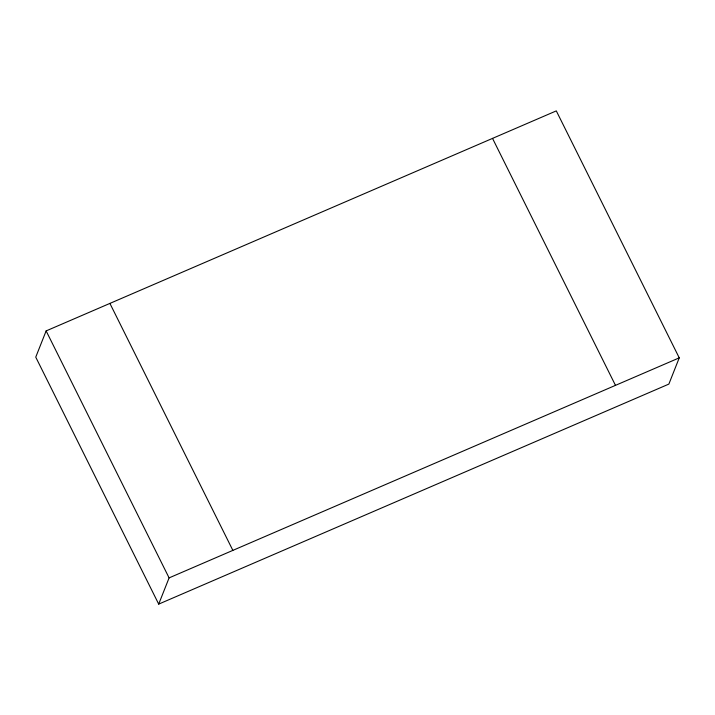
<?xml version="1.0" encoding="UTF-8"?>
<svg xmlns="http://www.w3.org/2000/svg" width="715" height="715" viewBox="0 0 715 715"><rect width="100%" height="100%" fill="white"/><g stroke="black" fill="none" stroke-linecap="round" stroke-linejoin="round"><path stroke-width="1.07" d="M46.135 330.911L35.75 357.143L158.703 604.112L668.865 384.089L679.25 357.858L556.297 110.888L46.135 330.911L169.089 577.89L158.703 604.112M169.089 577.89L679.25 357.858M492.528 138.388L615.481 385.367M109.904 303.41L232.858 550.38"/></g></svg>
